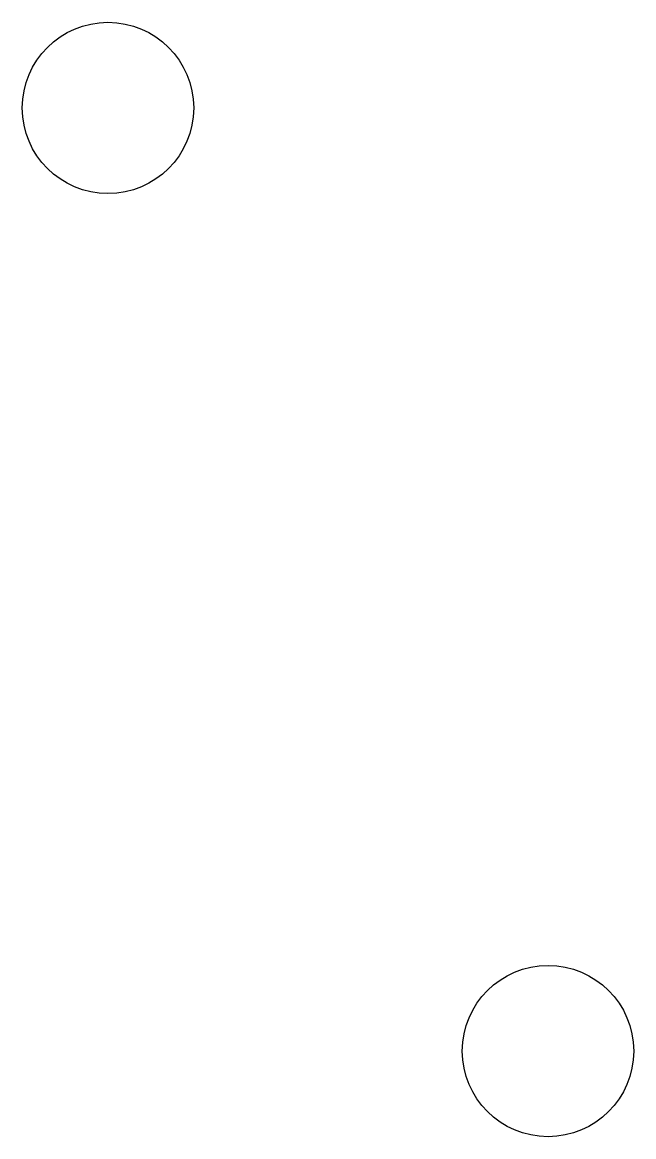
# Model space of a CAD drawing. Header units: millimetres. Extents: x -17.9 to 17.9, y -32.6 to 32.6.
import ezdxf

# ---------------------------------------------------------------- set-up
doc = ezdxf.new("R2010")
doc.units = ezdxf.units.MM
doc.layers.get('0').update_dxf_attribs({"linetype": 'CONTINUOUS'})

msp = doc.modelspace()

# ---------------------------------------------------------------- linework, layer by layer
for centre in [(-12.849, 27.555), (12.849, -27.555)]:
    msp.add_circle(centre, 5.004)

doc.saveas('drawing.dxf')
